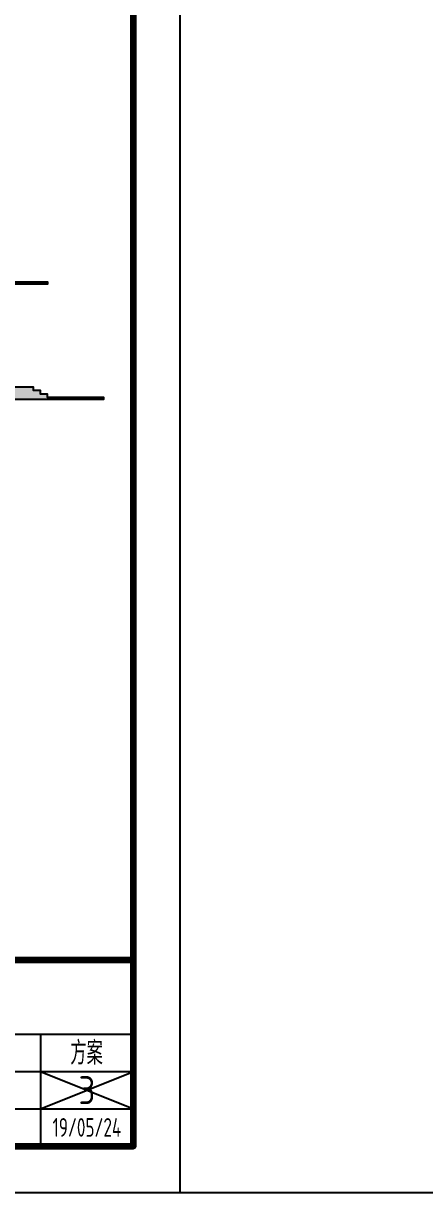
# Model space of a CAD drawing. Extents: x -1 to 1050000, y -900000 to 0.
# Drawn here: x 581472 to 598700, y -180000 to -129801 of the extents above; entities that cross this region are included whole.
import ezdxf

# ---------------------------------------------------------------- set-up
doc = ezdxf.new("R2010")
doc.units = 0
doc.header["$LTSCALE"] = 1000
doc.header["$MEASUREMENT"] = 0
for name, color, linetype in [('G-ANNO-TTLB', 6, 'Continuous'), ('G-ANNO-TTLB-THIN', 151, 'Continuous'), ('PODIUM-2f', 111, 'Continuous'), ('S_STAIR', 9, 'Continuous')]:
    doc.layers.add(name, color=color, linetype=linetype)
doc.layers.add('G-ANNO-TTLB-WIDE', color=214, linetype='Continuous', lineweight=100)
doc.layers.add('ignorePrint', color=151, linetype='Continuous', plot=False)
doc.styles.add('hztxt', font='tssdeng.shx', dxfattribs={"width": 0.7, "bigfont": 'hztxt.shx'})
doc.styles.get("Standard").update_dxf_attribs({"font": 'gbenor.shx', "bigfont": 'gbcbig.shx'})

# ---------------------------------------------------------------- blocks, each defined once
blk = doc.blocks.new('*U1')
blk.add_line((-525000, 0), (525000, 0))
blk = doc.blocks.new('*U2')
at = {"layer": 'Defpoints', "color": 0, "linetype": 'ByBlock', "lineweight": -2, "transparency": 16777216}
blk.add_blockref('*U1', (0, -180000), dxfattribs=at)

msp = doc.modelspace()

# ---------------------------------------------------------------- hatches: boundary and pattern name
at = {"layer": 'PODIUM-2f'}
h = msp.add_hatch(color=256, dxfattribs=at)
h.dxf.hatch_style = 1
h.paths.add_polyline_path([(578268.88, -140900.67), (578268.88, -141000.67), (582508.88, -141000.67), (582508.88, -140900.67)])
at = {"layer": 'S_STAIR'}
h = msp.add_hatch(color=256, dxfattribs=at)
h.dxf.hatch_style = 1
h.paths.add_polyline_path([(582788.88, -145950.67), (582788.88, -145850.67), (582488.88, -145850.67), (582488.88, -145700.67), (582188.88, -145700.67), (582188.88, -145550.67), (581888.88, -145550.67), (581888.88, -145400.67), (578268.88, -145400.67), (578268.88, -145700.67), (578268.88, -145950.67)])
h = msp.add_hatch(color=256, dxfattribs=at)
h.dxf.hatch_style = 1
h.paths.add_polyline_path([(584908.88, -145950.67), (584908.88, -145850.67), (582788.88, -145850.67), (582788.88, -145950.67)])

# ---------------------------------------------------------------- linework, layer by layer
at = {"layer": 'G-ANNO-TTLB-THIN', "lineweight": 100}
msp.add_line((550200, -170000), (586200, -170000), dxfattribs=at)
at = {"layer": 'G-ANNO-TTLB-THIN'}
for p, q in [((550200, -173200), (586200, -173200)), ((582200, -173200), (582200, -178000)), ((579200, -174800), (586200, -174800)), ((579200, -176400), (586200, -176400))]:
    msp.add_line(p, q, dxfattribs=at)
msp.add_lwpolyline([(420000, -180000), (588200, -180000), (588200, -61200), (420000, -61200)], close=True, dxfattribs=at)
at = {"layer": 'G-ANNO-TTLB-WIDE'}
msp.add_lwpolyline([(586200, -63200), (425000, -63200), (425000, -178000), (586200, -178000)], close=True, dxfattribs=at)
at = {"layer": 'ignorePrint'}
for p, q in [((582200, -176400), (586200, -174800)), ((582200, -174800), (586200, -176400))]:
    msp.add_line(p, q, dxfattribs=at)
at = {"layer": 'PODIUM-2f'}
msp.add_lwpolyline([(578268.88, -140900.67), (582508.88, -140900.67), (582508.88, -141000.67), (578268.88, -141000.67)], close=True, dxfattribs=at)
at = {"layer": 'S_STAIR'}
msp.add_lwpolyline([(578068.88, -145400.67), (581888.88, -145400.67), (581888.88, -145550.67), (582188.88, -145550.67), (582188.88, -145700.67), (582488.88, -145700.67), (582488.88, -145850.67), (582788.88, -145850.67), (582788.88, -145950.67), (578268.88, -145950.67)], dxfattribs=at)
msp.add_lwpolyline([(582788.88, -145850.67), (584908.88, -145850.67), (584908.88, -145950.67), (582788.88, -145950.67)], close=True, dxfattribs=at)

# ---------------------------------------------------------------- block references
at = {"layer": 'Defpoints'}
msp.add_blockref('*U2', (525000, 0), dxfattribs=at)

# ---------------------------------------------------------------- texts
at = {"insert": (584200, -175600), "char_height": 1200, "width": 4000, "attachment_point": 5}
msp.add_mtext('3', dxfattribs=at)
at = {"layer": 'G-ANNO-TTLB', "width": 2208, "attachment_point": 5, "line_spacing_factor": 0.938532, "style": 'hztxt'}
for s, insert, char_height in [('方案', (584183.99, -174006.4), 1000), ('19/05/24', (584200, -177200), 800)]:
    msp.add_mtext(s, dxfattribs=dict(at, insert=insert, char_height=char_height))

doc.saveas('drawing.dxf')
